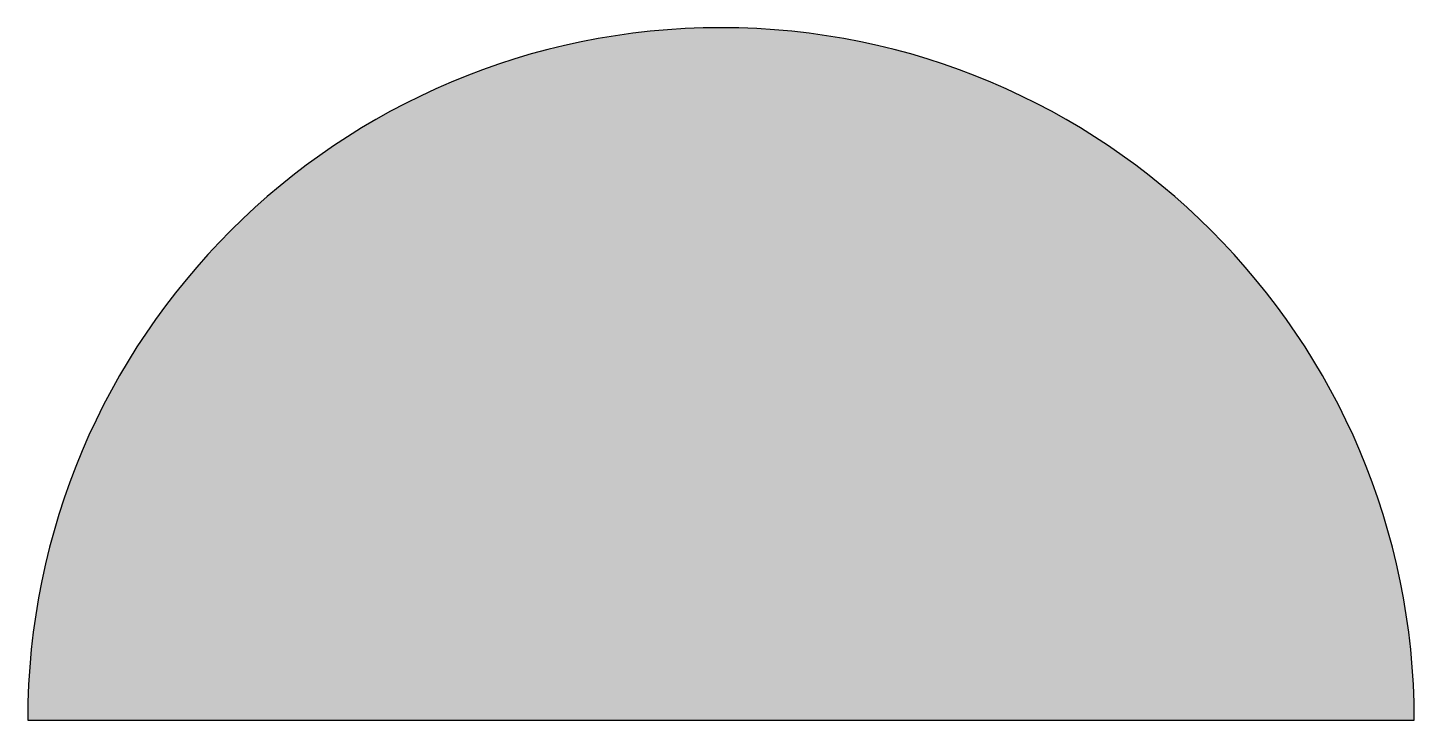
# Model space of a CAD drawing. Header units: metres. Extents: x -0.075 to 0.075, y 0 to 0.075.
import ezdxf

# ---------------------------------------------------------------- set-up
doc = ezdxf.new("R2010")
doc.units = ezdxf.units.M

msp = doc.modelspace()

# ---------------------------------------------------------------- hatches: boundary and pattern name
at = {"lineweight": -2}
h = msp.add_hatch(color=20, dxfattribs=at)
h.dxf.hatch_style = 1
h.paths.add_polyline_path([(0.075, 0, 1), (-0.075, 0)])

# ---------------------------------------------------------------- linework, layer by layer
at = {"color": 20, "lineweight": -2}
msp.add_line((-0.075, 0), (0.075, 0), dxfattribs=at)
msp.add_arc((0, 0), 0.075, 360, 180, dxfattribs=at)

doc.saveas('drawing.dxf')
